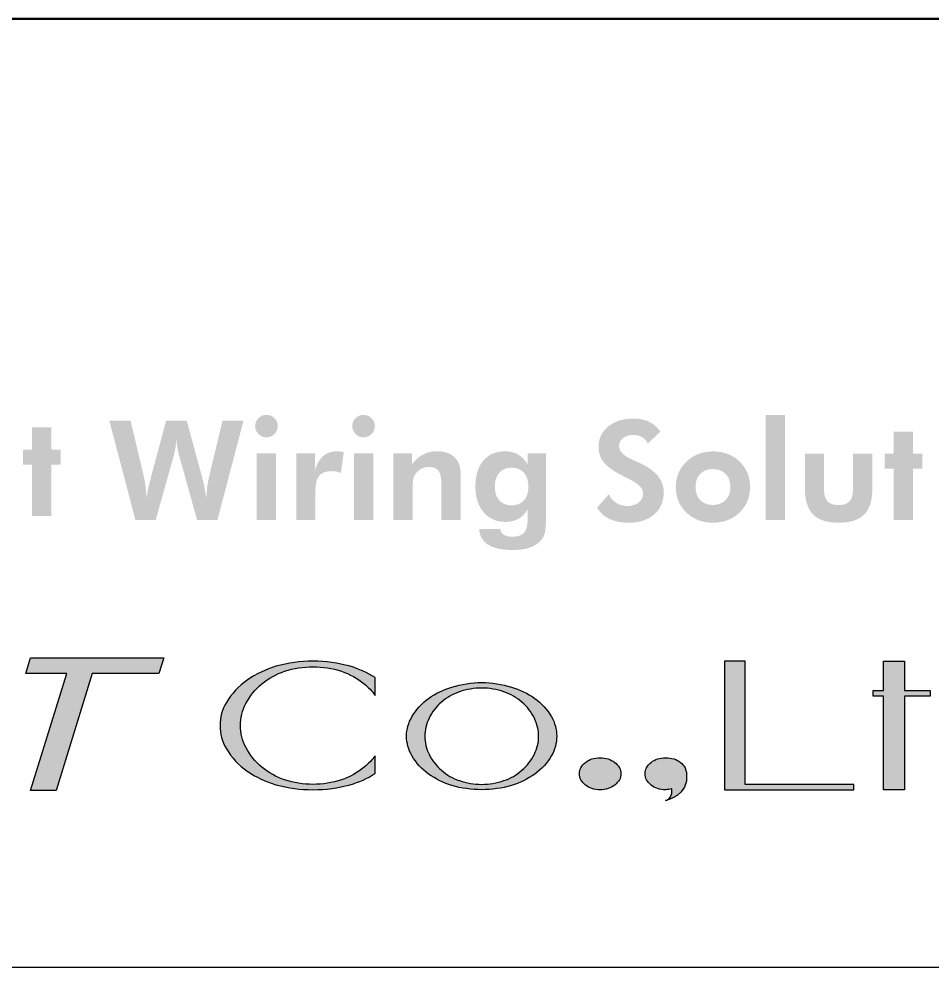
# Model space of a CAD drawing. Extents: x 295 to 2531, y 240 to 845.
# Drawn here: x 1707.26 to 1723.97, y 545.4 to 562.76 of the extents above; entities that cross this region are included whole.
import ezdxf

# ---------------------------------------------------------------- set-up
doc = ezdxf.new("R2010")
doc.units = 0
doc.header["$LTSCALE"] = 0.1
doc.layers.get('0').update_dxf_attribs({"linetype": 'CONTINUOUS'})
doc.layers.add('_______1', color=160, linetype='CONTINUOUS')
doc.layers.add('SHEET', color=7, linetype='CONTINUOUS')

msp = doc.modelspace()

# ---------------------------------------------------------------- hatches: boundary and pattern name
at = {"layer": '_______1'}
h = msp.add_hatch(color=7, dxfattribs=at)
edge = h.paths.add_edge_path()
edge.add_spline(control_points=[(1711.611, 553.592), (1711.611, 553.592), (1711.611, 554.808), (1711.611, 554.808), (1711.611, 554.808), (1711.964, 554.808), (1711.964, 554.808), (1711.964, 554.808), (1711.964, 553.592), (1711.964, 553.592), (1711.964, 553.592), (1711.611, 553.592), (1711.611, 553.592)], knot_values=[0, 0, 0, 0, 1, 1, 1, 2, 2, 2, 3, 3, 3, 4, 4, 4, 4], degree=3, periodic=0)
edge = h.paths.add_edge_path()
edge.add_spline(control_points=[(1711.581, 555.309), (1711.581, 555.366), (1711.601, 555.414), (1711.642, 555.454), (1711.682, 555.495), (1711.73, 555.515), (1711.787, 555.515), (1711.843, 555.515), (1711.892, 555.495), (1711.933, 555.455), (1711.974, 555.414), (1711.994, 555.366), (1711.994, 555.309), (1711.994, 555.252), (1711.974, 555.204), (1711.933, 555.163), (1711.892, 555.123), (1711.843, 555.102), (1711.787, 555.102), (1711.73, 555.102), (1711.682, 555.123), (1711.642, 555.164), (1711.601, 555.205), (1711.581, 555.254), (1711.581, 555.309)], knot_values=[0, 0, 0, 0, 1, 1, 1, 2, 2, 2, 3, 3, 3, 4, 4, 4, 5, 5, 5, 6, 6, 6, 7, 7, 7, 8, 8, 8, 8], degree=3, periodic=0)
h = msp.add_hatch(color=7, dxfattribs=at)
edge = h.paths.add_edge_path()
edge.add_spline(control_points=[(1713.389, 553.592), (1713.389, 553.592), (1713.389, 554.808), (1713.389, 554.808), (1713.389, 554.808), (1713.742, 554.808), (1713.742, 554.808), (1713.742, 554.808), (1713.742, 553.592), (1713.742, 553.592), (1713.742, 553.592), (1713.389, 553.592), (1713.389, 553.592)], knot_values=[0, 0, 0, 0, 1, 1, 1, 2, 2, 2, 3, 3, 3, 4, 4, 4, 4], degree=3, periodic=0)
edge = h.paths.add_edge_path()
edge.add_spline(control_points=[(1713.359, 555.309), (1713.359, 555.366), (1713.379, 555.414), (1713.419, 555.454), (1713.46, 555.495), (1713.508, 555.515), (1713.564, 555.515), (1713.62, 555.515), (1713.67, 555.495), (1713.711, 555.455), (1713.752, 555.414), (1713.772, 555.366), (1713.772, 555.309), (1713.772, 555.252), (1713.752, 555.204), (1713.711, 555.163), (1713.67, 555.123), (1713.62, 555.102), (1713.564, 555.102), (1713.508, 555.102), (1713.46, 555.123), (1713.419, 555.164), (1713.379, 555.205), (1713.359, 555.254), (1713.359, 555.309)], knot_values=[0, 0, 0, 0, 1, 1, 1, 2, 2, 2, 3, 3, 3, 4, 4, 4, 5, 5, 5, 6, 6, 6, 7, 7, 7, 8, 8, 8, 8], degree=3, periodic=0)
h = msp.add_hatch(color=7, dxfattribs=at)
edge = h.paths.add_edge_path()
edge.add_spline(control_points=[(1720.927, 553.589), (1720.927, 553.589), (1720.927, 555.509), (1720.927, 555.509), (1720.927, 555.509), (1721.282, 555.509), (1721.282, 555.509), (1721.282, 555.509), (1721.282, 553.589), (1721.282, 553.589), (1721.282, 553.589), (1720.927, 553.589), (1720.927, 553.589)], knot_values=[0, 0, 0, 0, 1, 1, 1, 2, 2, 2, 3, 3, 3, 4, 4, 4, 4], degree=3, periodic=0)
h = msp.add_hatch(color=7, dxfattribs=at)
edge = h.paths.add_edge_path()
edge.add_spline(control_points=[(1710.329, 555.406), (1710.329, 555.406), (1710.597, 554.422), (1710.597, 554.422), (1710.615, 554.36), (1710.63, 554.292), (1710.646, 554.22), (1710.66, 554.148), (1710.674, 554.068), (1710.688, 553.979), (1710.69, 554.054), (1710.695, 554.128), (1710.704, 554.2), (1710.714, 554.274), (1710.729, 554.348), (1710.747, 554.422), (1710.747, 554.422), (1710.983, 555.406), (1710.983, 555.406), (1710.983, 555.406), (1711.367, 555.406), (1711.367, 555.406), (1711.367, 555.406), (1710.891, 553.592), (1710.891, 553.592), (1710.891, 553.592), (1710.517, 553.592), (1710.517, 553.592), (1710.517, 553.592), (1710.195, 554.749), (1710.195, 554.749), (1710.179, 554.802), (1710.167, 554.855), (1710.158, 554.909), (1710.149, 554.963), (1710.143, 555.019), (1710.139, 555.076), (1710.135, 555.015), (1710.128, 554.957), (1710.12, 554.903), (1710.111, 554.848), (1710.1, 554.797), (1710.086, 554.749), (1710.086, 554.749), (1709.761, 553.592), (1709.761, 553.592), (1709.761, 553.592), (1709.388, 553.592), (1709.388, 553.592), (1709.388, 553.592), (1708.912, 555.406), (1708.912, 555.406), (1708.912, 555.406), (1709.301, 555.406), (1709.301, 555.406), (1709.301, 555.406), (1709.54, 554.398), (1709.54, 554.398), (1709.553, 554.341), (1709.564, 554.278), (1709.573, 554.211), (1709.58, 554.143), (1709.587, 554.07), (1709.591, 553.991), (1709.607, 554.095), (1709.635, 554.229), (1709.678, 554.39), (1709.678, 554.39), (1709.684, 554.416), (1709.684, 554.416), (1709.684, 554.416), (1709.95, 555.406), (1709.95, 555.406), (1709.95, 555.406), (1710.329, 555.406), (1710.329, 555.406)], knot_values=[0, 0, 0, 0, 1, 1, 1, 2, 2, 2, 3, 3, 3, 4, 4, 4, 5, 5, 5, 6, 6, 6, 7, 7, 7, 8, 8, 8, 9, 9, 9, 10, 10, 10, 11, 11, 11, 12, 12, 12, 13, 13, 13, 14, 14, 14, 15, 15, 15, 16, 16, 16, 17, 17, 17, 18, 18, 18, 19, 19, 19, 20, 20, 20, 21, 21, 21, 22, 22, 22, 23, 23, 23, 24, 24, 24, 25, 25, 25, 25], degree=3, periodic=0)
h = msp.add_hatch(color=7, dxfattribs=at)
edge = h.paths.add_edge_path()
edge.add_spline(control_points=[(1717.841, 553.818), (1717.841, 553.818), (1718.058, 554.062), (1718.058, 554.062), (1718.085, 553.995), (1718.129, 553.943), (1718.189, 553.904), (1718.249, 553.866), (1718.315, 553.846), (1718.39, 553.846), (1718.48, 553.846), (1718.552, 553.868), (1718.605, 553.911), (1718.658, 553.954), (1718.683, 554.012), (1718.683, 554.085), (1718.683, 554.171), (1718.596, 554.256), (1718.421, 554.342), (1718.365, 554.369), (1718.32, 554.391), (1718.288, 554.409), (1718.13, 554.491), (1718.02, 554.572), (1717.959, 554.651), (1717.898, 554.73), (1717.867, 554.824), (1717.867, 554.933), (1717.867, 555.083), (1717.927, 555.205), (1718.046, 555.302), (1718.163, 555.398), (1718.317, 555.447), (1718.506, 555.447), (1718.616, 555.447), (1718.711, 555.427), (1718.79, 555.389), (1718.87, 555.35), (1718.94, 555.29), (1719.001, 555.208), (1719.001, 555.208), (1718.77, 554.991), (1718.77, 554.991), (1718.743, 555.042), (1718.707, 555.081), (1718.662, 555.107), (1718.617, 555.133), (1718.563, 555.146), (1718.5, 555.146), (1718.424, 555.146), (1718.361, 555.126), (1718.315, 555.088), (1718.268, 555.05), (1718.244, 555), (1718.244, 554.939), (1718.244, 554.844), (1718.337, 554.756), (1718.522, 554.677), (1718.56, 554.661), (1718.587, 554.649), (1718.608, 554.64), (1718.762, 554.57), (1718.875, 554.49), (1718.949, 554.402), (1719.023, 554.313), (1719.061, 554.212), (1719.061, 554.099), (1719.061, 553.929), (1719.003, 553.792), (1718.886, 553.692), (1718.771, 553.59), (1718.615, 553.54), (1718.419, 553.54), (1718.281, 553.54), (1718.162, 553.564), (1718.063, 553.612), (1717.964, 553.659), (1717.89, 553.729), (1717.841, 553.818)], knot_values=[0, 0, 0, 0, 1, 1, 1, 2, 2, 2, 3, 3, 3, 4, 4, 4, 5, 5, 5, 6, 6, 6, 7, 7, 7, 8, 8, 8, 9, 9, 9, 10, 10, 10, 11, 11, 11, 12, 12, 12, 13, 13, 13, 14, 14, 14, 15, 15, 15, 16, 16, 16, 17, 17, 17, 18, 18, 18, 19, 19, 19, 20, 20, 20, 21, 21, 21, 22, 22, 22, 23, 23, 23, 24, 24, 24, 25, 25, 25, 26, 26, 26, 26], degree=3, periodic=0)
h = msp.add_hatch(color=7, dxfattribs=at)
edge = h.paths.add_edge_path()
edge.add_spline(control_points=[(1707.497, 553.664), (1707.497, 553.664), (1707.497, 554.603), (1707.497, 554.603), (1707.497, 554.603), (1707.329, 554.603), (1707.329, 554.603), (1707.329, 554.603), (1707.329, 554.88), (1707.329, 554.88), (1707.329, 554.88), (1707.497, 554.88), (1707.497, 554.88), (1707.497, 554.88), (1707.497, 555.284), (1707.497, 555.284), (1707.497, 555.284), (1707.851, 555.284), (1707.851, 555.284), (1707.851, 555.284), (1707.851, 554.88), (1707.851, 554.88), (1707.851, 554.88), (1708.019, 554.88), (1708.019, 554.88), (1708.019, 554.88), (1708.019, 554.603), (1708.019, 554.603), (1708.019, 554.603), (1707.851, 554.603), (1707.851, 554.603), (1707.851, 554.603), (1707.851, 553.664), (1707.851, 553.664), (1707.851, 553.664), (1707.497, 553.664), (1707.497, 553.664)], knot_values=[0, 0, 0, 0, 1, 1, 1, 2, 2, 2, 3, 3, 3, 4, 4, 4, 5, 5, 5, 6, 6, 6, 7, 7, 7, 8, 8, 8, 9, 9, 9, 10, 10, 10, 11, 11, 11, 12, 12, 12, 12], degree=3, periodic=0)
h = msp.add_hatch(color=7, dxfattribs=at)
edge = h.paths.add_edge_path()
edge.add_spline(control_points=[(1723.273, 553.589), (1723.273, 553.589), (1723.273, 554.527), (1723.273, 554.527), (1723.273, 554.527), (1723.104, 554.527), (1723.104, 554.527), (1723.104, 554.527), (1723.104, 554.805), (1723.104, 554.805), (1723.104, 554.805), (1723.273, 554.805), (1723.273, 554.805), (1723.273, 554.805), (1723.273, 555.209), (1723.273, 555.209), (1723.273, 555.209), (1723.626, 555.209), (1723.626, 555.209), (1723.626, 555.209), (1723.626, 554.805), (1723.626, 554.805), (1723.626, 554.805), (1723.795, 554.805), (1723.795, 554.805), (1723.795, 554.805), (1723.795, 554.527), (1723.795, 554.527), (1723.795, 554.527), (1723.626, 554.527), (1723.626, 554.527), (1723.626, 554.527), (1723.626, 553.589), (1723.626, 553.589), (1723.626, 553.589), (1723.273, 553.589), (1723.273, 553.589)], knot_values=[0, 0, 0, 0, 1, 1, 1, 2, 2, 2, 3, 3, 3, 4, 4, 4, 5, 5, 5, 6, 6, 6, 7, 7, 7, 8, 8, 8, 9, 9, 9, 10, 10, 10, 11, 11, 11, 12, 12, 12, 12], degree=3, periodic=0)
h = msp.add_hatch(color=7, dxfattribs=at)
edge = h.paths.add_edge_path()
edge.add_spline(control_points=[(1712.673, 554.494), (1712.708, 554.613), (1712.76, 554.701), (1712.825, 554.759), (1712.892, 554.818), (1712.974, 554.847), (1713.072, 554.847), (1713.094, 554.847), (1713.131, 554.844), (1713.182, 554.835), (1713.192, 554.834), (1713.199, 554.833), (1713.204, 554.832), (1713.204, 554.832), (1713.151, 554.451), (1713.151, 554.451), (1713.125, 554.462), (1713.098, 554.47), (1713.072, 554.476), (1713.044, 554.481), (1713.016, 554.484), (1712.986, 554.484), (1712.88, 554.484), (1712.802, 554.457), (1712.756, 554.402), (1712.709, 554.347), (1712.685, 554.255), (1712.685, 554.126), (1712.685, 554.126), (1712.685, 553.592), (1712.685, 553.592), (1712.685, 553.592), (1712.332, 553.592), (1712.332, 553.592), (1712.332, 553.592), (1712.332, 554.808), (1712.332, 554.808), (1712.332, 554.808), (1712.68, 554.808), (1712.68, 554.808), (1712.68, 554.808), (1712.673, 554.494), (1712.673, 554.494)], knot_values=[0, 0, 0, 0, 1, 1, 1, 2, 2, 2, 3, 3, 3, 4, 4, 4, 5, 5, 5, 6, 6, 6, 7, 7, 7, 8, 8, 8, 9, 9, 9, 10, 10, 10, 11, 11, 11, 12, 12, 12, 13, 13, 13, 14, 14, 14, 14], degree=3, periodic=0)
h = msp.add_hatch(color=7, dxfattribs=at)
edge = h.paths.add_edge_path()
edge.add_spline(control_points=[(1714.11, 553.592), (1714.11, 553.592), (1714.11, 554.808), (1714.11, 554.808), (1714.11, 554.808), (1714.455, 554.808), (1714.455, 554.808), (1714.455, 554.808), (1714.455, 554.616), (1714.455, 554.616), (1714.519, 554.695), (1714.588, 554.754), (1714.661, 554.791), (1714.734, 554.829), (1714.816, 554.847), (1714.905, 554.847), (1714.999, 554.847), (1715.078, 554.832), (1715.143, 554.8), (1715.207, 554.768), (1715.257, 554.72), (1715.295, 554.654), (1715.312, 554.621), (1715.325, 554.582), (1715.333, 554.54), (1715.341, 554.497), (1715.346, 554.43), (1715.346, 554.34), (1715.346, 554.34), (1715.346, 554.301), (1715.346, 554.301), (1715.346, 554.301), (1715.346, 553.592), (1715.346, 553.592), (1715.346, 553.592), (1714.992, 553.592), (1714.992, 553.592), (1714.992, 553.592), (1714.992, 554.192), (1714.992, 554.192), (1714.992, 554.342), (1714.974, 554.441), (1714.94, 554.488), (1714.905, 554.536), (1714.845, 554.56), (1714.761, 554.56), (1714.712, 554.56), (1714.667, 554.55), (1714.627, 554.53), (1714.585, 554.509), (1714.551, 554.48), (1714.523, 554.444), (1714.502, 554.415), (1714.486, 554.382), (1714.477, 554.345), (1714.468, 554.308), (1714.463, 554.251), (1714.463, 554.175), (1714.463, 554.175), (1714.463, 554.126), (1714.463, 554.126), (1714.463, 554.126), (1714.463, 553.592), (1714.463, 553.592), (1714.463, 553.592), (1714.11, 553.592), (1714.11, 553.592)], knot_values=[0, 0, 0, 0, 1, 1, 1, 2, 2, 2, 3, 3, 3, 4, 4, 4, 5, 5, 5, 6, 6, 6, 7, 7, 7, 8, 8, 8, 9, 9, 9, 10, 10, 10, 11, 11, 11, 12, 12, 12, 13, 13, 13, 14, 14, 14, 15, 15, 15, 16, 16, 16, 17, 17, 17, 18, 18, 18, 19, 19, 19, 20, 20, 20, 21, 21, 21, 22, 22, 22, 22], degree=3, periodic=0)
h = msp.add_hatch(color=7, dxfattribs=at)
edge = h.paths.add_edge_path(flags=16)
edge.add_spline(control_points=[(1716.583, 554.201), (1716.583, 554.308), (1716.556, 554.392), (1716.502, 554.454), (1716.447, 554.516), (1716.372, 554.547), (1716.278, 554.547), (1716.181, 554.547), (1716.106, 554.516), (1716.052, 554.455), (1715.997, 554.394), (1715.969, 554.309), (1715.969, 554.201), (1715.969, 554.093), (1715.996, 554.009), (1716.05, 553.95), (1716.104, 553.889), (1716.179, 553.859), (1716.276, 553.859), (1716.372, 553.859), (1716.448, 553.889), (1716.502, 553.95), (1716.556, 554.009), (1716.583, 554.093), (1716.583, 554.201)], knot_values=[0, 0, 0, 0, 1, 1, 1, 2, 2, 2, 3, 3, 3, 4, 4, 4, 5, 5, 5, 6, 6, 6, 7, 7, 7, 8, 8, 8, 8], degree=3, periodic=0)
edge = h.paths.add_edge_path()
edge.add_spline(control_points=[(1716.904, 553.612), (1716.904, 553.483), (1716.897, 553.394), (1716.881, 553.341), (1716.867, 553.29), (1716.84, 553.245), (1716.803, 553.207), (1716.75, 553.15), (1716.683, 553.108), (1716.6, 553.081), (1716.517, 553.053), (1716.417, 553.04), (1716.299, 553.04), (1716.101, 553.04), (1715.951, 553.072), (1715.849, 553.135), (1715.747, 553.198), (1715.691, 553.294), (1715.682, 553.423), (1715.682, 553.423), (1716.069, 553.423), (1716.069, 553.423), (1716.074, 553.375), (1716.096, 553.34), (1716.133, 553.319), (1716.17, 553.295), (1716.225, 553.284), (1716.297, 553.284), (1716.393, 553.284), (1716.462, 553.309), (1716.504, 553.358), (1716.547, 553.408), (1716.568, 553.489), (1716.568, 553.604), (1716.568, 553.604), (1716.568, 553.779), (1716.568, 553.779), (1716.521, 553.703), (1716.464, 553.647), (1716.398, 553.61), (1716.332, 553.574), (1716.253, 553.555), (1716.162, 553.555), (1715.996, 553.555), (1715.862, 553.614), (1715.762, 553.731), (1715.663, 553.848), (1715.613, 554.005), (1715.613, 554.203), (1715.613, 554.405), (1715.661, 554.563), (1715.758, 554.677), (1715.856, 554.79), (1715.991, 554.847), (1716.162, 554.847), (1716.251, 554.847), (1716.329, 554.827), (1716.398, 554.786), (1716.467, 554.745), (1716.525, 554.685), (1716.571, 554.606), (1716.571, 554.606), (1716.571, 554.808), (1716.571, 554.808), (1716.571, 554.808), (1716.904, 554.808), (1716.904, 554.808), (1716.904, 554.808), (1716.904, 553.612), (1716.904, 553.612)], knot_values=[0, 0, 0, 0, 1, 1, 1, 2, 2, 2, 3, 3, 3, 4, 4, 4, 5, 5, 5, 6, 6, 6, 7, 7, 7, 8, 8, 8, 9, 9, 9, 10, 10, 10, 11, 11, 11, 12, 12, 12, 13, 13, 13, 14, 14, 14, 15, 15, 15, 16, 16, 16, 17, 17, 17, 18, 18, 18, 19, 19, 19, 20, 20, 20, 21, 21, 21, 22, 22, 22, 23, 23, 23, 23], degree=3, periodic=0)
h = msp.add_hatch(color=7, dxfattribs=at)
edge = h.paths.add_edge_path(flags=16)
edge.add_spline(control_points=[(1720.281, 554.195), (1720.281, 554.294), (1720.252, 554.373), (1720.193, 554.432), (1720.136, 554.491), (1720.059, 554.521), (1719.961, 554.521), (1719.863, 554.521), (1719.785, 554.492), (1719.728, 554.433), (1719.672, 554.374), (1719.643, 554.295), (1719.643, 554.195), (1719.643, 554.095), (1719.672, 554.015), (1719.728, 553.956), (1719.785, 553.896), (1719.863, 553.866), (1719.961, 553.866), (1720.057, 553.866), (1720.135, 553.896), (1720.193, 553.956), (1720.251, 554.015), (1720.281, 554.095), (1720.281, 554.195)], knot_values=[0, 0, 0, 0, 1, 1, 1, 2, 2, 2, 3, 3, 3, 4, 4, 4, 5, 5, 5, 6, 6, 6, 7, 7, 7, 8, 8, 8, 8], degree=3, periodic=0)
edge = h.paths.add_edge_path()
edge.add_spline(control_points=[(1720.641, 554.192), (1720.641, 554.005), (1720.577, 553.849), (1720.449, 553.726), (1720.322, 553.602), (1720.16, 553.54), (1719.964, 553.54), (1719.766, 553.54), (1719.603, 553.602), (1719.475, 553.726), (1719.347, 553.849), (1719.282, 554.005), (1719.282, 554.192), (1719.282, 554.378), (1719.347, 554.533), (1719.476, 554.658), (1719.605, 554.782), (1719.768, 554.845), (1719.964, 554.845), (1720.161, 554.845), (1720.323, 554.783), (1720.45, 554.66), (1720.577, 554.537), (1720.641, 554.381), (1720.641, 554.192)], knot_values=[0, 0, 0, 0, 1, 1, 1, 2, 2, 2, 3, 3, 3, 4, 4, 4, 5, 5, 5, 6, 6, 6, 7, 7, 7, 8, 8, 8, 8], degree=3, periodic=0)
h = msp.add_hatch(color=7, dxfattribs=at)
edge = h.paths.add_edge_path()
edge.add_spline(control_points=[(1721.995, 554.805), (1721.995, 554.805), (1721.995, 554.165), (1721.995, 554.165), (1721.995, 554.057), (1722.016, 553.979), (1722.058, 553.933), (1722.099, 553.887), (1722.167, 553.864), (1722.261, 553.864), (1722.354, 553.864), (1722.423, 553.887), (1722.464, 553.934), (1722.506, 553.981), (1722.527, 554.057), (1722.527, 554.165), (1722.527, 554.165), (1722.527, 554.805), (1722.527, 554.805), (1722.527, 554.805), (1722.881, 554.805), (1722.881, 554.805), (1722.881, 554.805), (1722.881, 554.165), (1722.881, 554.165), (1722.881, 553.95), (1722.831, 553.792), (1722.731, 553.691), (1722.631, 553.59), (1722.476, 553.54), (1722.267, 553.54), (1722.052, 553.54), (1721.895, 553.59), (1721.795, 553.691), (1721.695, 553.791), (1721.645, 553.95), (1721.645, 554.165), (1721.645, 554.165), (1721.645, 554.805), (1721.645, 554.805), (1721.645, 554.805), (1721.995, 554.805), (1721.995, 554.805)], knot_values=[0, 0, 0, 0, 1, 1, 1, 2, 2, 2, 3, 3, 3, 4, 4, 4, 5, 5, 5, 6, 6, 6, 7, 7, 7, 8, 8, 8, 9, 9, 9, 10, 10, 10, 11, 11, 11, 12, 12, 12, 13, 13, 13, 14, 14, 14, 14], degree=3, periodic=0)
for points in [[(1707.38, 550.779), (1707.47, 551.069), (1707.503, 551.069), (1709.877, 551.069), (1709.908, 551.069), (1709.817, 550.779), (1709.801, 550.779), (1708.621, 550.779), (1708.6, 550.779), (1707.939, 548.639), (1707.921, 548.639), (1707.495, 548.639), (1707.47, 548.639), (1708.132, 550.779), (1708.108, 550.779)], [(1720.174, 551.006), (1720.174, 548.651), (1722.542, 548.651), (1722.542, 548.749), (1720.553, 548.749), (1720.553, 551.006)], [(1723.084, 551.006), (1723.466, 551.006), (1723.466, 550.465), (1723.938, 550.465), (1723.938, 550.367), (1723.466, 550.367), (1723.466, 548.651), (1723.084, 548.651), (1723.084, 550.367), (1722.894, 550.367), (1722.894, 550.465), (1723.084, 550.465)]]:
    msp.add_hatch(color=7, dxfattribs=at).paths.add_polyline_path(points)
h = msp.add_hatch(color=7, dxfattribs=at)
edge = h.paths.add_edge_path()
edge.add_spline(control_points=[(1713.777, 550.378), (1713.72, 550.458), (1713.653, 550.528), (1713.578, 550.59), (1713.453, 550.693), (1713.314, 550.767), (1713.161, 550.821), (1712.994, 550.876), (1712.817, 550.903), (1712.639, 550.903), (1712.463, 550.903), (1712.288, 550.876), (1712.121, 550.821), (1711.97, 550.767), (1711.83, 550.693), (1711.703, 550.59), (1711.584, 550.488), (1711.483, 550.367), (1711.411, 550.227), (1711.347, 550.101), (1711.314, 549.968), (1711.314, 549.825), (1711.314, 549.686), (1711.347, 549.548), (1711.411, 549.429), (1711.483, 549.286), (1711.584, 549.162), (1711.703, 549.062), (1711.83, 548.963), (1711.97, 548.881), (1712.121, 548.832), (1712.288, 548.779), (1712.463, 548.749), (1712.639, 548.749), (1712.817, 548.749), (1712.994, 548.779), (1713.161, 548.832), (1713.314, 548.881), (1713.453, 548.963), (1713.578, 549.062), (1713.653, 549.127), (1713.72, 549.198), (1713.777, 549.27), (1713.777, 549.27), (1713.777, 548.948), (1713.777, 548.948), (1713.634, 548.857), (1713.482, 548.789), (1713.319, 548.743), (1713.099, 548.681), (1712.87, 548.651), (1712.639, 548.651), (1712.412, 548.651), (1712.183, 548.681), (1711.962, 548.743), (1711.777, 548.796), (1711.596, 548.881), (1711.436, 548.992), (1711.28, 549.097), (1711.15, 549.24), (1711.054, 549.402), (1710.977, 549.53), (1710.938, 549.676), (1710.938, 549.825), (1710.938, 549.975), (1710.977, 550.123), (1711.054, 550.249), (1711.15, 550.411), (1711.28, 550.552), (1711.436, 550.658), (1711.596, 550.769), (1711.777, 550.853), (1711.962, 550.913), (1712.183, 550.972), (1712.412, 551.006), (1712.639, 551.006), (1712.87, 551.006), (1713.099, 550.972), (1713.319, 550.913), (1713.482, 550.862), (1713.634, 550.794), (1713.777, 550.703), (1713.777, 550.703), (1713.777, 550.378), (1713.777, 550.378)], knot_values=[0, 0, 0, 0, 1, 1, 1, 2, 2, 2, 3, 3, 3, 4, 4, 4, 5, 5, 5, 6, 6, 6, 7, 7, 7, 8, 8, 8, 9, 9, 9, 10, 10, 10, 11, 11, 11, 12, 12, 12, 13, 13, 13, 14, 14, 14, 15, 15, 15, 16, 16, 16, 17, 17, 17, 18, 18, 18, 19, 19, 19, 20, 20, 20, 21, 21, 21, 22, 22, 22, 23, 23, 23, 24, 24, 24, 25, 25, 25, 26, 26, 26, 27, 27, 27, 28, 28, 28, 28], degree=3, periodic=0)
h = msp.add_hatch(color=7, dxfattribs=at)
edge = h.paths.add_edge_path()
edge.add_spline(control_points=[(1716.692, 549.3), (1716.638, 549.189), (1716.559, 549.087), (1716.466, 549.008), (1716.368, 548.922), (1716.256, 548.857), (1716.136, 548.818), (1716.005, 548.771), (1715.865, 548.749), (1715.729, 548.749), (1715.59, 548.749), (1715.452, 548.771), (1715.32, 548.818), (1715.2, 548.857), (1715.087, 548.922), (1714.993, 549.008), (1714.897, 549.087), (1714.819, 549.189), (1714.764, 549.3), (1714.714, 549.402), (1714.687, 549.514), (1714.687, 549.63), (1714.687, 549.743), (1714.714, 549.857), (1714.764, 549.959), (1714.819, 550.075), (1714.897, 550.174), (1714.993, 550.256), (1715.087, 550.337), (1715.2, 550.404), (1715.32, 550.443), (1715.452, 550.488), (1715.59, 550.512), (1715.729, 550.512), (1715.865, 550.512), (1716.005, 550.488), (1716.136, 550.443), (1716.256, 550.404), (1716.368, 550.337), (1716.466, 550.256), (1716.559, 550.174), (1716.638, 550.075), (1716.692, 549.959), (1716.743, 549.857), (1716.771, 549.743), (1716.771, 549.63), (1716.771, 549.514), (1716.743, 549.402), (1716.692, 549.3)], knot_values=[0, 0, 0, 0, 1, 1, 1, 2, 2, 2, 3, 3, 3, 4, 4, 4, 5, 5, 5, 6, 6, 6, 7, 7, 7, 8, 8, 8, 9, 9, 9, 10, 10, 10, 11, 11, 11, 12, 12, 12, 13, 13, 13, 14, 14, 14, 15, 15, 15, 16, 16, 16, 16], degree=3, periodic=0)
edge = h.paths.add_edge_path(flags=16)
edge.add_spline(control_points=[(1717.006, 549.987), (1716.928, 550.119), (1716.824, 550.234), (1716.7, 550.323), (1716.569, 550.418), (1716.423, 550.487), (1716.274, 550.53), (1716.095, 550.585), (1715.912, 550.613), (1715.729, 550.613), (1715.543, 550.613), (1715.359, 550.585), (1715.182, 550.53), (1715.032, 550.487), (1714.886, 550.418), (1714.757, 550.323), (1714.632, 550.234), (1714.528, 550.119), (1714.451, 549.987), (1714.389, 549.879), (1714.353, 549.758), (1714.353, 549.63), (1714.353, 549.506), (1714.389, 549.381), (1714.451, 549.275), (1714.528, 549.14), (1714.632, 549.026), (1714.757, 548.936), (1714.886, 548.846), (1715.032, 548.774), (1715.182, 548.728), (1715.359, 548.678), (1715.543, 548.651), (1715.729, 548.651), (1715.912, 548.651), (1716.095, 548.678), (1716.274, 548.728), (1716.423, 548.774), (1716.569, 548.846), (1716.7, 548.936), (1716.824, 549.026), (1716.928, 549.14), (1717.006, 549.275), (1717.069, 549.381), (1717.102, 549.506), (1717.102, 549.63), (1717.102, 549.758), (1717.069, 549.879), (1717.006, 549.987)], knot_values=[0, 0, 0, 0, 1, 1, 1, 2, 2, 2, 3, 3, 3, 4, 4, 4, 5, 5, 5, 6, 6, 6, 7, 7, 7, 8, 8, 8, 9, 9, 9, 10, 10, 10, 11, 11, 11, 12, 12, 12, 13, 13, 13, 14, 14, 14, 15, 15, 15, 16, 16, 16, 16], degree=3, periodic=0)
h = msp.add_hatch(color=7, dxfattribs=at)
edge = h.paths.add_edge_path()
edge.add_spline(control_points=[(1717.895, 549.237), (1717.845, 549.237), (1717.796, 549.23), (1717.747, 549.215), (1717.706, 549.2), (1717.664, 549.18), (1717.629, 549.151), (1717.593, 549.127), (1717.566, 549.09), (1717.545, 549.054), (1717.526, 549.019), (1717.518, 548.983), (1717.518, 548.944), (1717.518, 548.905), (1717.526, 548.868), (1717.545, 548.833), (1717.566, 548.796), (1717.593, 548.764), (1717.629, 548.734), (1717.664, 548.708), (1717.706, 548.687), (1717.747, 548.674), (1717.796, 548.656), (1717.845, 548.651), (1717.895, 548.651), (1717.945, 548.651), (1717.997, 548.656), (1718.046, 548.674), (1718.087, 548.687), (1718.126, 548.708), (1718.166, 548.734), (1718.198, 548.764), (1718.227, 548.796), (1718.249, 548.833), (1718.266, 548.868), (1718.276, 548.905), (1718.276, 548.944), (1718.276, 548.983), (1718.266, 549.019), (1718.249, 549.054), (1718.227, 549.09), (1718.198, 549.127), (1718.166, 549.151), (1718.126, 549.18), (1718.087, 549.2), (1718.046, 549.215), (1717.997, 549.23), (1717.945, 549.237), (1717.895, 549.237)], knot_values=[0, 0, 0, 0, 1, 1, 1, 2, 2, 2, 3, 3, 3, 4, 4, 4, 5, 5, 5, 6, 6, 6, 7, 7, 7, 8, 8, 8, 9, 9, 9, 10, 10, 10, 11, 11, 11, 12, 12, 12, 13, 13, 13, 14, 14, 14, 15, 15, 15, 16, 16, 16, 16], degree=3, periodic=0)
h = msp.add_hatch(color=7, dxfattribs=at)
edge = h.paths.add_edge_path()
edge.add_spline(control_points=[(1719.476, 548.944), (1719.476, 548.944), (1719.476, 548.944), (1719.476, 548.944), (1719.476, 548.944), (1719.476, 548.945), (1719.476, 548.945), (1719.474, 548.962), (1719.476, 548.975), (1719.474, 548.989), (1719.474, 548.989), (1719.467, 548.983), (1719.467, 548.983), (1719.461, 549.008), (1719.461, 549.03), (1719.451, 549.054), (1719.427, 549.09), (1719.399, 549.127), (1719.368, 549.151), (1719.332, 549.18), (1719.291, 549.2), (1719.248, 549.215), (1719.199, 549.23), (1719.148, 549.237), (1719.097, 549.237), (1719.046, 549.237), (1718.998, 549.23), (1718.949, 549.215), (1718.908, 549.2), (1718.864, 549.18), (1718.829, 549.151), (1718.794, 549.127), (1718.769, 549.09), (1718.745, 549.054), (1718.728, 549.019), (1718.719, 548.983), (1718.719, 548.944), (1718.719, 548.905), (1718.728, 548.868), (1718.745, 548.833), (1718.769, 548.796), (1718.794, 548.764), (1718.829, 548.734), (1718.864, 548.708), (1718.908, 548.687), (1718.949, 548.674), (1718.998, 548.656), (1719.046, 548.651), (1719.097, 548.651), (1719.138, 548.651), (1719.173, 548.659), (1719.207, 548.666), (1719.217, 548.606), (1719.214, 548.485), (1719.092, 548.452), (1719.092, 548.452), (1719.529, 548.542), (1719.476, 548.944)], knot_values=[0, 0, 0, 0, 1, 1, 1, 2, 2, 2, 3, 3, 3, 4, 4, 4, 5, 5, 5, 6, 6, 6, 7, 7, 7, 8, 8, 8, 9, 9, 9, 10, 10, 10, 11, 11, 11, 12, 12, 12, 13, 13, 13, 14, 14, 14, 15, 15, 15, 16, 16, 16, 17, 17, 17, 18, 18, 18, 19, 19, 19, 19], degree=3, periodic=0)

# ---------------------------------------------------------------- linework, layer by layer
at = {"color": 0, "lineweight": 50}
msp.add_line((1654.777, 562.763), (2078.002, 562.763), dxfattribs=at)
at = {"layer": '_______1', "color": 7}
for points in [[(1707.38, 550.779), (1707.47, 551.069), (1707.503, 551.069), (1709.877, 551.069), (1709.908, 551.069), (1709.817, 550.779), (1709.801, 550.779), (1708.621, 550.779), (1708.6, 550.779), (1707.939, 548.639), (1707.921, 548.639), (1707.495, 548.639), (1707.47, 548.639), (1708.132, 550.779), (1708.108, 550.779), (1707.38, 550.779)], [(1720.174, 551.006), (1720.174, 548.651), (1722.542, 548.651), (1722.542, 548.749), (1720.553, 548.749), (1720.553, 551.006), (1720.174, 551.006)]]:
    msp.add_lwpolyline(points, dxfattribs=at)
msp.add_lwpolyline([(1723.084, 551.006), (1723.466, 551.006), (1723.466, 550.465), (1723.938, 550.465), (1723.938, 550.367), (1723.466, 550.367), (1723.466, 548.651), (1723.084, 548.651), (1723.084, 550.367), (1722.894, 550.367), (1722.894, 550.465), (1723.084, 550.465)], close=True, dxfattribs=at)
for points, knots in [([(1713.777, 550.378), (1713.72, 550.458), (1713.653, 550.528), (1713.578, 550.59), (1713.453, 550.693), (1713.314, 550.767), (1713.161, 550.821), (1712.994, 550.876), (1712.817, 550.903), (1712.639, 550.903), (1712.463, 550.903), (1712.288, 550.876), (1712.121, 550.821), (1711.97, 550.767), (1711.83, 550.693), (1711.703, 550.59), (1711.584, 550.488), (1711.483, 550.367), (1711.411, 550.227), (1711.347, 550.101), (1711.314, 549.968), (1711.314, 549.825), (1711.314, 549.686), (1711.347, 549.548), (1711.411, 549.429), (1711.483, 549.286), (1711.584, 549.162), (1711.703, 549.062), (1711.83, 548.963), (1711.97, 548.881), (1712.121, 548.832), (1712.288, 548.779), (1712.463, 548.749), (1712.639, 548.749), (1712.817, 548.749), (1712.994, 548.779), (1713.161, 548.832), (1713.314, 548.881), (1713.453, 548.963), (1713.578, 549.062), (1713.653, 549.127), (1713.72, 549.198), (1713.777, 549.27), (1713.777, 549.27), (1713.777, 548.948), (1713.777, 548.948), (1713.634, 548.857), (1713.482, 548.789), (1713.319, 548.743), (1713.099, 548.681), (1712.87, 548.651), (1712.639, 548.651), (1712.412, 548.651), (1712.183, 548.681), (1711.962, 548.743), (1711.777, 548.796), (1711.596, 548.881), (1711.436, 548.992), (1711.28, 549.097), (1711.15, 549.24), (1711.054, 549.402), (1710.977, 549.53), (1710.938, 549.676), (1710.938, 549.825), (1710.938, 549.975), (1710.977, 550.123), (1711.054, 550.249), (1711.15, 550.411), (1711.28, 550.552), (1711.436, 550.658), (1711.596, 550.769), (1711.777, 550.853), (1711.962, 550.913), (1712.183, 550.972), (1712.412, 551.006), (1712.639, 551.006), (1712.87, 551.006), (1713.099, 550.972), (1713.319, 550.913), (1713.482, 550.862), (1713.634, 550.794), (1713.777, 550.703), (1713.777, 550.703), (1713.777, 550.378), (1713.777, 550.378)], [0, 0, 0, 0, 1, 1, 1, 2, 2, 2, 3, 3, 3, 4, 4, 4, 5, 5, 5, 6, 6, 6, 7, 7, 7, 8, 8, 8, 9, 9, 9, 10, 10, 10, 11, 11, 11, 12, 12, 12, 13, 13, 13, 14, 14, 14, 15, 15, 15, 16, 16, 16, 17, 17, 17, 18, 18, 18, 19, 19, 19, 20, 20, 20, 21, 21, 21, 22, 22, 22, 23, 23, 23, 24, 24, 24, 25, 25, 25, 26, 26, 26, 27, 27, 27, 28, 28, 28, 28]), ([(1717.006, 549.987), (1716.928, 550.119), (1716.824, 550.234), (1716.7, 550.323), (1716.569, 550.418), (1716.423, 550.487), (1716.274, 550.53), (1716.095, 550.585), (1715.912, 550.613), (1715.729, 550.613), (1715.543, 550.613), (1715.359, 550.585), (1715.182, 550.53), (1715.032, 550.487), (1714.886, 550.418), (1714.757, 550.323), (1714.632, 550.234), (1714.528, 550.119), (1714.451, 549.987), (1714.389, 549.879), (1714.353, 549.758), (1714.353, 549.63), (1714.353, 549.506), (1714.389, 549.381), (1714.451, 549.275), (1714.528, 549.14), (1714.632, 549.026), (1714.757, 548.936), (1714.886, 548.846), (1715.032, 548.774), (1715.182, 548.728), (1715.359, 548.678), (1715.543, 548.651), (1715.729, 548.651), (1715.912, 548.651), (1716.095, 548.678), (1716.274, 548.728), (1716.423, 548.774), (1716.569, 548.846), (1716.7, 548.936), (1716.824, 549.026), (1716.928, 549.14), (1717.006, 549.275), (1717.069, 549.381), (1717.102, 549.506), (1717.102, 549.63), (1717.102, 549.758), (1717.069, 549.879), (1717.006, 549.987)], [0, 0, 0, 0, 1, 1, 1, 2, 2, 2, 3, 3, 3, 4, 4, 4, 5, 5, 5, 6, 6, 6, 7, 7, 7, 8, 8, 8, 9, 9, 9, 10, 10, 10, 11, 11, 11, 12, 12, 12, 13, 13, 13, 14, 14, 14, 15, 15, 15, 16, 16, 16, 16]), ([(1716.692, 549.3), (1716.638, 549.189), (1716.559, 549.087), (1716.466, 549.008), (1716.368, 548.922), (1716.256, 548.857), (1716.136, 548.818), (1716.005, 548.771), (1715.865, 548.749), (1715.729, 548.749), (1715.59, 548.749), (1715.452, 548.771), (1715.32, 548.818), (1715.2, 548.857), (1715.087, 548.922), (1714.993, 549.008), (1714.897, 549.087), (1714.819, 549.189), (1714.764, 549.3), (1714.714, 549.402), (1714.687, 549.514), (1714.687, 549.63), (1714.687, 549.743), (1714.714, 549.857), (1714.764, 549.959), (1714.819, 550.075), (1714.897, 550.174), (1714.993, 550.256), (1715.087, 550.337), (1715.2, 550.404), (1715.32, 550.443), (1715.452, 550.488), (1715.59, 550.512), (1715.729, 550.512), (1715.865, 550.512), (1716.005, 550.488), (1716.136, 550.443), (1716.256, 550.404), (1716.368, 550.337), (1716.466, 550.256), (1716.559, 550.174), (1716.638, 550.075), (1716.692, 549.959), (1716.743, 549.857), (1716.771, 549.743), (1716.771, 549.63), (1716.771, 549.514), (1716.743, 549.402), (1716.692, 549.3)], [0, 0, 0, 0, 1, 1, 1, 2, 2, 2, 3, 3, 3, 4, 4, 4, 5, 5, 5, 6, 6, 6, 7, 7, 7, 8, 8, 8, 9, 9, 9, 10, 10, 10, 11, 11, 11, 12, 12, 12, 13, 13, 13, 14, 14, 14, 15, 15, 15, 16, 16, 16, 16]), ([(1717.895, 549.237), (1717.845, 549.237), (1717.796, 549.23), (1717.747, 549.215), (1717.706, 549.2), (1717.664, 549.18), (1717.629, 549.151), (1717.593, 549.127), (1717.566, 549.09), (1717.545, 549.054), (1717.526, 549.019), (1717.518, 548.983), (1717.518, 548.944), (1717.518, 548.905), (1717.526, 548.868), (1717.545, 548.833), (1717.566, 548.796), (1717.593, 548.764), (1717.629, 548.734), (1717.664, 548.708), (1717.706, 548.687), (1717.747, 548.674), (1717.796, 548.656), (1717.845, 548.651), (1717.895, 548.651), (1717.945, 548.651), (1717.997, 548.656), (1718.046, 548.674), (1718.087, 548.687), (1718.126, 548.708), (1718.166, 548.734), (1718.198, 548.764), (1718.227, 548.796), (1718.249, 548.833), (1718.266, 548.868), (1718.276, 548.905), (1718.276, 548.944), (1718.276, 548.983), (1718.266, 549.019), (1718.249, 549.054), (1718.227, 549.09), (1718.198, 549.127), (1718.166, 549.151), (1718.126, 549.18), (1718.087, 549.2), (1718.046, 549.215), (1717.997, 549.23), (1717.945, 549.237), (1717.895, 549.237)], [0, 0, 0, 0, 1, 1, 1, 2, 2, 2, 3, 3, 3, 4, 4, 4, 5, 5, 5, 6, 6, 6, 7, 7, 7, 8, 8, 8, 9, 9, 9, 10, 10, 10, 11, 11, 11, 12, 12, 12, 13, 13, 13, 14, 14, 14, 15, 15, 15, 16, 16, 16, 16]), ([(1719.476, 548.944), (1719.476, 548.944), (1719.476, 548.944), (1719.476, 548.944), (1719.476, 548.944), (1719.476, 548.945), (1719.476, 548.945), (1719.474, 548.962), (1719.476, 548.975), (1719.474, 548.989), (1719.474, 548.989), (1719.467, 548.983), (1719.467, 548.983), (1719.461, 549.008), (1719.461, 549.03), (1719.451, 549.054), (1719.427, 549.09), (1719.399, 549.127), (1719.368, 549.151), (1719.332, 549.18), (1719.291, 549.2), (1719.248, 549.215), (1719.199, 549.23), (1719.148, 549.237), (1719.097, 549.237), (1719.046, 549.237), (1718.998, 549.23), (1718.949, 549.215), (1718.908, 549.2), (1718.864, 549.18), (1718.829, 549.151), (1718.794, 549.127), (1718.769, 549.09), (1718.745, 549.054), (1718.728, 549.019), (1718.719, 548.983), (1718.719, 548.944), (1718.719, 548.905), (1718.728, 548.868), (1718.745, 548.833), (1718.769, 548.796), (1718.794, 548.764), (1718.829, 548.734), (1718.864, 548.708), (1718.908, 548.687), (1718.949, 548.674), (1718.998, 548.656), (1719.046, 548.651), (1719.097, 548.651), (1719.138, 548.651), (1719.173, 548.659), (1719.207, 548.666), (1719.217, 548.606), (1719.214, 548.485), (1719.092, 548.452), (1719.092, 548.452), (1719.529, 548.542), (1719.476, 548.944)], [0, 0, 0, 0, 1, 1, 1, 2, 2, 2, 3, 3, 3, 4, 4, 4, 5, 5, 5, 6, 6, 6, 7, 7, 7, 8, 8, 8, 9, 9, 9, 10, 10, 10, 11, 11, 11, 12, 12, 12, 13, 13, 13, 14, 14, 14, 15, 15, 15, 16, 16, 16, 17, 17, 17, 18, 18, 18, 19, 19, 19, 19])]:
    msp.add_open_spline(points, degree=3, knots=knots, dxfattribs=at)
at = {"layer": 'SHEET'}
msp.add_line((1654.777, 545.405), (2078.002, 545.405), dxfattribs=at)

doc.saveas('drawing.dxf')
